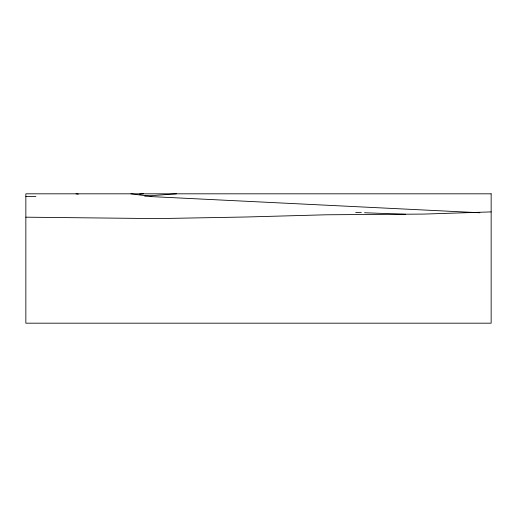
<?xml version="1.0" encoding="UTF-8"?>
<svg xmlns="http://www.w3.org/2000/svg" width="517" height="517" viewBox="0 0 517 517"><rect width="100%" height="100%" fill="white"/><g stroke="black" fill="none" stroke-linecap="round" stroke-linejoin="round"><path stroke-width="0.78" d="M139.506 194.121L143.526 193.817M144.682 196.143L176.439 193.817M491.15 211.905L423.946 214.077L326.111 214.788L246.37 216.991L157.588 218.607L25.85 217.179M25.85 196.55L35.899 196.55M150.195 196.55L479.873 212.758M355.657 212.409L361.305 212.623M364.537 212.745L405.69 214.29M130.924 193.817L151.862 196.55M76.018 193.817L78.351 194.14M491.15 193.817L25.85 193.817L25.85 323.183L491.15 323.183L491.15 193.817"/></g></svg>
